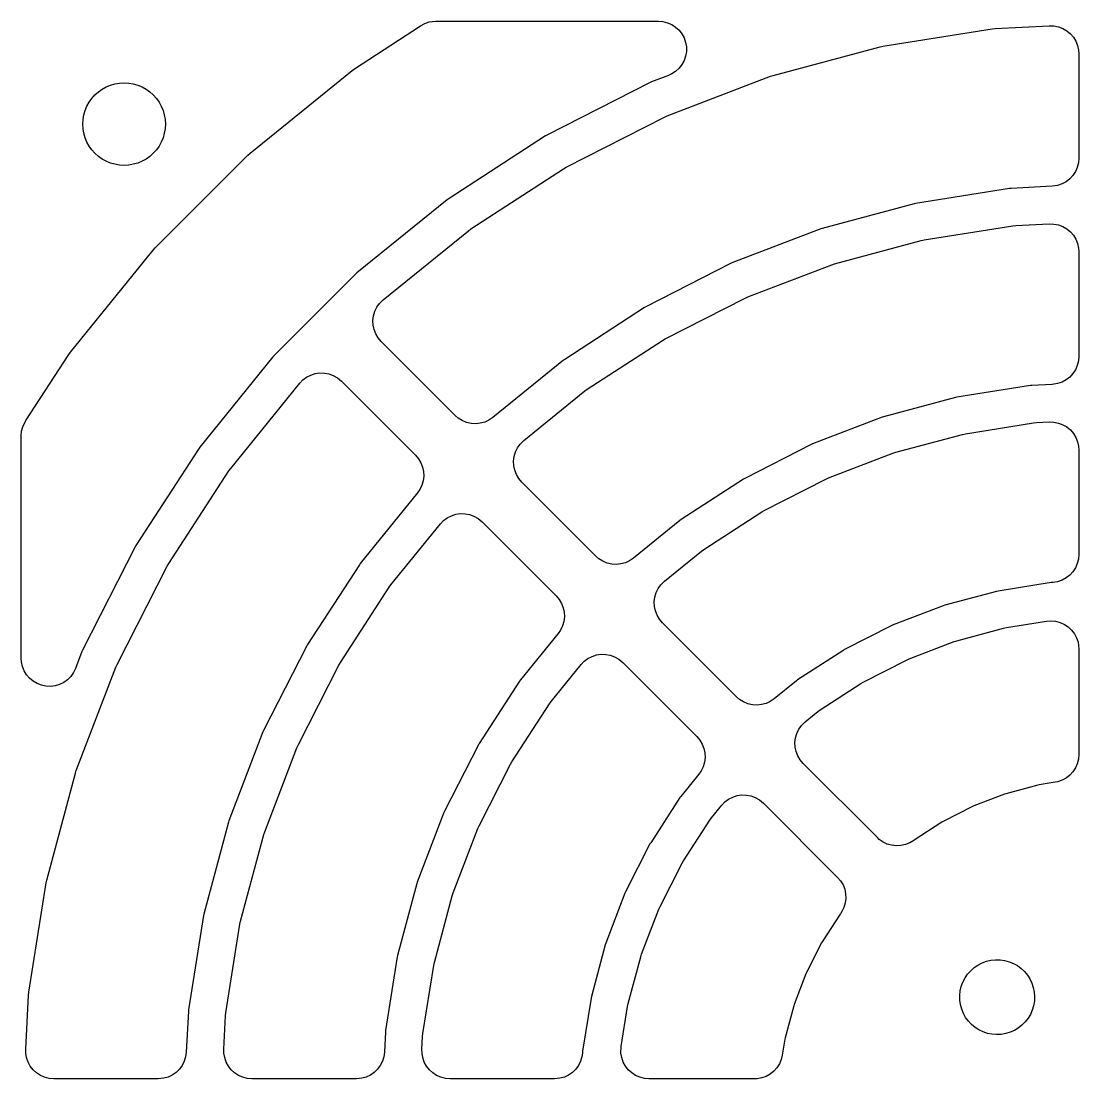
# Model space of a CAD drawing. Header units: metres. Extents: x -245 to 245, y -372 to 372.
# Drawn here: x -58 to -1.5, y -271 to -214.5 of the extents above; entities that cross this region are included whole.
import ezdxf

# ---------------------------------------------------------------- set-up
doc = ezdxf.new("R2010")
doc.units = ezdxf.units.M

msp = doc.modelspace()

# ---------------------------------------------------------------- linework, layer by layer
for p, q in [((-36.6595, -214.742), (-36.4413, -214.625)), ((-36.4413, -214.625), (-36.2067, -214.545)), ((-36.2067, -214.545), (-35.8425, -214.5)), ((-35.8425, -214.5), (-23.9621, -214.5)), ((-23.9621, -214.5), (-23.7152, -214.52)), ((-23.7152, -214.52), (-23.4751, -214.581)), ((-23.4751, -214.581), (-23.2482, -214.681)), ((-23.2482, -214.681), (-23.0408, -214.816)), ((-40.1973, -217.039), (-36.6595, -214.742)), ((-23.0408, -214.816), (-22.8585, -214.984)), ((-22.8585, -214.984), (-22.7064, -215.18)), ((-22.7064, -215.18), (-22.5885, -215.397)), ((-11.964, -215.837), (-6.1315, -214.913)), ((-6.1315, -214.913), (-5.97536, -214.896)), ((-5.97536, -214.896), (-3.07851, -214.745)), ((-3.07851, -214.745), (-2.83087, -214.752)), ((-2.83087, -214.752), (-2.58786, -214.8)), ((-2.58786, -214.8), (-2.35609, -214.888)), ((-2.35609, -214.888), (-2.14189, -215.012)), ((-2.14189, -215.012), (-1.9511, -215.17)), ((-1.9511, -215.17), (-1.78891, -215.358)), ((-22.5885, -215.397), (-22.508, -215.632)), ((-22.508, -215.632), (-22.4672, -215.876)), ((-1.78891, -215.358), (-1.65976, -215.569)), ((-1.65976, -215.569), (-1.56717, -215.799)), ((-1.56717, -215.799), (-1.51366, -216.041)), ((-22.508, -216.368), (-22.5885, -216.603)), ((-22.4672, -216.124), (-22.508, -216.368)), ((-22.4672, -215.876), (-22.4672, -216.124)), ((-17.8212, -217.398), (-12.1176, -215.869)), ((-12.1176, -215.869), (-11.964, -215.837)), ((-1.51366, -216.041), (-1.5, -216.243)), ((-1.5, -216.243), (-1.5, -221.822)), ((-22.7064, -216.82), (-22.8585, -217.016)), ((-22.5885, -216.603), (-22.7064, -216.82)), ((-45.7745, -221.545), (-40.3243, -217.132)), ((-40.3243, -217.132), (-40.1973, -217.039)), ((-23.4246, -217.4), (-24.3336, -217.749)), ((-23.4834, -219.562), (-17.9705, -217.446)), ((-23.2482, -217.319), (-23.4246, -217.4)), ((-23.0408, -217.184), (-23.2482, -217.319)), ((-22.8585, -217.016), (-23.0408, -217.184)), ((-17.9705, -217.446), (-17.8212, -217.398)), ((-53.6723, -218.134), (-53.456, -218.015)), ((-53.456, -218.015), (-53.2278, -217.92)), ((-53.2278, -217.92), (-52.9903, -217.852)), ((-52.9903, -217.852), (-52.7467, -217.81)), ((-52.7467, -217.81), (-52.5, -217.797)), ((-52.5, -217.797), (-52.2533, -217.81)), ((-52.2533, -217.81), (-52.0097, -217.852)), ((-52.0097, -217.852), (-51.7722, -217.92)), ((-51.7722, -217.92), (-51.5439, -218.015)), ((-51.5439, -218.015), (-51.3277, -218.134)), ((-24.4054, -217.781), (-29.9233, -220.593)), ((-24.3336, -217.749), (-24.4054, -217.781)), ((-54.3657, -218.828), (-54.2227, -218.626)), ((-54.2227, -218.626), (-54.0581, -218.442)), ((-54.0581, -218.442), (-53.8738, -218.277)), ((-53.8738, -218.277), (-53.6723, -218.134)), ((-51.3277, -218.134), (-51.1262, -218.277)), ((-51.1262, -218.277), (-50.9419, -218.442)), ((-50.9419, -218.442), (-50.7773, -218.626)), ((-50.7773, -218.626), (-50.6343, -218.828)), ((-54.5798, -219.272), (-54.4852, -219.044)), ((-54.4852, -219.044), (-54.3657, -218.828)), ((-50.6343, -218.828), (-50.5147, -219.044)), ((-50.5147, -219.044), (-50.4202, -219.272)), ((-54.7035, -220), (-54.6896, -219.753)), ((-54.6896, -219.753), (-54.6482, -219.51)), ((-54.6482, -219.51), (-54.5798, -219.272)), ((-50.4202, -219.272), (-50.3518, -219.51)), ((-50.3518, -219.51), (-50.3104, -219.753)), ((-50.3104, -219.753), (-50.2965, -220)), ((-28.8883, -222.307), (-23.6268, -219.626)), ((-23.6268, -219.626), (-23.4834, -219.562)), ((-54.6896, -220.247), (-54.7035, -220)), ((-54.6482, -220.49), (-54.6896, -220.247)), ((-50.3104, -220.247), (-50.3518, -220.49)), ((-50.2965, -220), (-50.3104, -220.247)), ((-54.5798, -220.728), (-54.6482, -220.49)), ((-54.4852, -220.956), (-54.5798, -220.728)), ((-50.4202, -220.728), (-50.5147, -220.956)), ((-50.3518, -220.49), (-50.4202, -220.728)), ((-29.9912, -220.632), (-35.1852, -224.005)), ((-29.9233, -220.593), (-29.9912, -220.632)), ((-54.3657, -221.172), (-54.4852, -220.956)), ((-54.2227, -221.374), (-54.3657, -221.172)), ((-54.0581, -221.558), (-54.2227, -221.374)), ((-50.7773, -221.374), (-50.9419, -221.558)), ((-50.6343, -221.172), (-50.7773, -221.374)), ((-50.5147, -220.956), (-50.6343, -221.172)), ((-53.8738, -221.723), (-54.0581, -221.558)), ((-53.6723, -221.866), (-53.8738, -221.723)), ((-53.456, -221.985), (-53.6723, -221.866)), ((-53.2278, -222.08), (-53.456, -221.985)), ((-51.5439, -221.985), (-51.7722, -222.08)), ((-51.3277, -221.866), (-51.5439, -221.985)), ((-51.1262, -221.723), (-51.3277, -221.866)), ((-50.9419, -221.558), (-51.1262, -221.723)), ((-50.8497, -226.609), (-45.8911, -221.65)), ((-45.8911, -221.65), (-45.7745, -221.545)), ((-1.5, -221.822), (-1.52046, -222.069)), ((-52.9903, -222.148), (-53.2278, -222.08)), ((-52.7467, -222.19), (-52.9903, -222.148)), ((-52.5, -222.203), (-52.7467, -222.19)), ((-52.2533, -222.19), (-52.5, -222.203)), ((-52.0097, -222.148), (-52.2533, -222.19)), ((-51.7722, -222.08), (-52.0097, -222.148)), ((-33.9766, -225.602), (-29.0243, -222.386)), ((-29.0243, -222.386), (-28.8883, -222.307)), ((-1.68079, -222.536), (-1.81628, -222.743)), ((-1.58127, -222.309), (-1.68079, -222.536)), ((-1.52046, -222.069), (-1.58127, -222.309)), ((-2.17958, -223.078), (-2.39746, -223.195)), ((-1.98409, -222.925), (-2.17958, -223.078)), ((-1.81628, -222.743), (-1.98409, -222.925)), ((-5.1955, -223.443), (-10.2181, -224.239)), ((-5.11745, -223.435), (-5.1955, -223.443)), ((-2.92149, -223.32), (-5.11745, -223.435)), ((-2.63177, -223.276), (-2.92149, -223.32)), ((-2.39746, -223.195), (-2.63177, -223.276)), ((-35.2486, -224.051), (-40.0616, -227.949)), ((-35.1852, -224.005), (-35.2486, -224.051)), ((-10.2951, -224.255), (-15.2067, -225.571)), ((-10.2181, -224.239), (-10.2951, -224.255)), ((-5.02524, -225.438), (-4.86909, -225.422)), ((-4.86909, -225.422), (-3.07851, -225.328)), ((-3.07851, -225.328), (-2.83089, -225.336)), ((-2.83089, -225.336), (-2.58788, -225.384)), ((-2.58788, -225.384), (-2.35609, -225.471)), ((-38.6556, -229.38), (-34.1036, -225.694)), ((-34.1036, -225.694), (-33.9766, -225.602)), ((-15.2816, -225.595), (-20.029, -227.418)), ((-15.2067, -225.571), (-15.2816, -225.595)), ((-9.76358, -226.189), (-5.02524, -225.438)), ((-2.35609, -225.471), (-2.14189, -225.596)), ((-2.14189, -225.596), (-1.9511, -225.754)), ((-1.9511, -225.754), (-1.78891, -225.941)), ((-1.78891, -225.941), (-1.65976, -226.152)), ((-14.5508, -227.463), (-9.91716, -226.221)), ((-9.91716, -226.221), (-9.76358, -226.189)), ((-1.65976, -226.152), (-1.56717, -226.382)), ((-1.56717, -226.382), (-1.51366, -226.624)), ((-55.3682, -232.176), (-50.9548, -226.726)), ((-50.9548, -226.726), (-50.8497, -226.609)), ((-1.51366, -226.624), (-1.5, -226.826)), ((-1.5, -226.826), (-1.5, -232.405)), ((-20.1008, -227.45), (-24.6316, -229.758)), ((-20.029, -227.418), (-20.1008, -227.45)), ((-19.1789, -229.231), (-14.7001, -227.511)), ((-14.7001, -227.511), (-14.5508, -227.463)), ((-40.1199, -228.001), (-44.4989, -232.38)), ((-40.0616, -227.949), (-40.1199, -228.001)), ((-38.8562, -229.576), (-38.6556, -229.38)), ((-23.5965, -231.472), (-19.3223, -229.295)), ((-19.3223, -229.295), (-19.1789, -229.231)), ((-39.109, -230), (-39.0002, -229.778)), ((-39.0002, -229.778), (-38.8562, -229.576)), ((-24.6995, -229.797), (-28.9644, -232.567)), ((-24.6316, -229.758), (-24.6995, -229.797)), ((-39.2103, -230.484), (-39.1797, -230.238)), ((-39.2001, -230.731), (-39.2103, -230.484)), ((-39.1797, -230.238), (-39.109, -230)), ((-39.1493, -230.974), (-39.2001, -230.731)), ((-39.0592, -231.205), (-39.1493, -230.974)), ((-38.9324, -231.417), (-39.0592, -231.205)), ((-38.7723, -231.606), (-38.9324, -231.417)), ((-34.8109, -235.568), (-38.7723, -231.606)), ((-27.7558, -234.164), (-23.7325, -231.551)), ((-23.7325, -231.551), (-23.5965, -231.472)), ((-55.4605, -232.303), (-55.3682, -232.176)), ((-57.758, -235.841), (-55.4605, -232.303)), ((-44.5514, -232.438), (-48.4489, -237.251)), ((-44.4989, -232.38), (-44.5514, -232.438)), ((-29.0279, -232.613), (-32.8063, -235.673)), ((-28.9644, -232.567), (-29.0279, -232.613)), ((-1.52046, -232.652), (-1.58127, -232.892)), ((-1.5, -232.405), (-1.52046, -232.652)), ((-42.5302, -233.403), (-42.2944, -233.327)), ((-42.2944, -233.327), (-42.0493, -233.291)), ((-42.0493, -233.291), (-41.8016, -233.296)), ((-41.8016, -233.296), (-41.558, -233.342)), ((-41.558, -233.342), (-41.3253, -233.427)), ((-1.81628, -233.326), (-1.98409, -233.509)), ((-1.68079, -233.119), (-1.81628, -233.326)), ((-1.58127, -232.892), (-1.68079, -233.119)), ((-46.8061, -238.396), (-43.12, -233.844)), ((-43.12, -233.844), (-42.9487, -233.665)), ((-42.9487, -233.665), (-42.7503, -233.517)), ((-42.7503, -233.517), (-42.5302, -233.403)), ((-41.3253, -233.427), (-41.1098, -233.549)), ((-41.1098, -233.549), (-40.8936, -233.728)), ((-40.8936, -233.728), (-36.9322, -237.689)), ((-2.92149, -233.903), (-4.0112, -233.96)), ((-2.63177, -233.859), (-2.92149, -233.903)), ((-2.39746, -233.779), (-2.63177, -233.859)), ((-2.17958, -233.661), (-2.39746, -233.779)), ((-1.98409, -233.509), (-2.17958, -233.661)), ((-31.1411, -236.894), (-27.8829, -234.256)), ((-27.8829, -234.256), (-27.7558, -234.164)), ((-4.08925, -233.968), (-8.0177, -234.591)), ((-4.0112, -233.96), (-4.08925, -233.968)), ((-8.09465, -234.607), (-11.9363, -235.636)), ((-8.0177, -234.591), (-8.09465, -234.607)), ((-34.6486, -235.708), (-34.8109, -235.568)), ((-57.9795, -236.411), (-57.9187, -236.17)), ((-57.9187, -236.17), (-57.758, -235.841)), ((-34.4386, -235.84), (-34.6486, -235.708)), ((-34.2098, -235.935), (-34.4386, -235.84)), ((-33.9686, -235.991), (-34.2098, -235.935)), ((-33.7213, -236.007), (-33.9686, -235.991)), ((-33.4749, -235.982), (-33.7213, -236.007)), ((-33.2359, -235.916), (-33.4749, -235.982)), ((-33.011, -235.812), (-33.2359, -235.916)), ((-32.8063, -235.673), (-33.011, -235.812)), ((-12.0112, -235.661), (-15.7243, -237.086)), ((-11.9363, -235.636), (-12.0112, -235.661)), ((-7.56319, -236.541), (-3.91898, -235.964)), ((-3.91898, -235.964), (-3.76282, -235.947)), ((-3.76282, -235.947), (-3.07849, -235.911)), ((-3.07849, -235.911), (-2.83087, -235.919)), ((-2.83087, -235.919), (-2.58786, -235.967)), ((-2.58786, -235.967), (-2.35609, -236.055)), ((-2.35609, -236.055), (-2.14188, -236.179)), ((-58, -236.657), (-57.9795, -236.411)), ((-58, -248.538), (-58, -236.657)), ((-11.2803, -237.528), (-7.71677, -236.573)), ((-7.71677, -236.573), (-7.56319, -236.541)), ((-2.14188, -236.179), (-1.95108, -236.337)), ((-1.95108, -236.337), (-1.78889, -236.524)), ((-1.78889, -236.524), (-1.65974, -236.736)), ((-48.4489, -237.251), (-48.495, -237.315)), ((-31.5946, -237.515), (-31.4857, -237.292)), ((-31.4857, -237.292), (-31.3418, -237.091)), ((-31.3418, -237.091), (-31.1411, -236.894)), ((-15.796, -237.118), (-19.34, -238.924)), ((-15.7243, -237.086), (-15.796, -237.118)), ((-1.65974, -236.736), (-1.56715, -236.965)), ((-1.56715, -236.965), (-1.51366, -237.207)), ((-1.51366, -237.207), (-1.5, -237.409)), ((-48.495, -237.315), (-51.868, -242.509)), ((-36.9322, -237.689), (-36.7721, -237.878)), ((-31.6959, -237.998), (-31.6653, -237.752)), ((-31.6653, -237.752), (-31.5946, -237.515)), ((-14.8742, -238.899), (-11.4297, -237.577)), ((-11.4297, -237.577), (-11.2803, -237.528)), ((-1.5, -237.409), (-1.5, -242.989)), ((-46.8984, -238.523), (-46.8061, -238.396)), ((-36.7721, -237.878), (-36.6453, -238.091)), ((-36.6453, -238.091), (-36.5552, -238.322)), ((-36.5552, -238.322), (-36.5044, -238.564)), ((-31.6857, -238.246), (-31.6959, -237.998)), ((-31.6348, -238.488), (-31.6857, -238.246)), ((-50.1145, -243.476), (-46.8984, -238.523)), ((-36.4942, -238.812), (-36.5248, -239.058)), ((-36.5044, -238.564), (-36.4942, -238.812)), ((-31.5448, -238.719), (-31.6348, -238.488)), ((-31.418, -238.932), (-31.5448, -238.719)), ((-31.2578, -239.121), (-31.418, -238.932)), ((-19.408, -238.963), (-22.7437, -241.129)), ((-19.34, -238.924), (-19.408, -238.963)), ((-18.305, -240.638), (-15.0176, -238.963)), ((-15.0176, -238.963), (-14.8742, -238.899)), ((-36.7043, -239.518), (-36.8271, -239.694)), ((-36.5955, -239.295), (-36.7043, -239.518)), ((-36.5248, -239.058), (-36.5955, -239.295)), ((-27.2964, -243.082), (-31.2578, -239.121)), ((-36.8271, -239.694), (-39.8868, -243.472)), ((-18.4409, -240.716), (-18.305, -240.638)), ((-35.6055, -241.359), (-35.4342, -241.18)), ((-35.4342, -241.18), (-35.2359, -241.031)), ((-35.2359, -241.031), (-35.0157, -240.918)), ((-35.0157, -240.918), (-34.7799, -240.842)), ((-34.7799, -240.842), (-34.5348, -240.806)), ((-34.5348, -240.806), (-34.2871, -240.811)), ((-34.2871, -240.811), (-34.0436, -240.856)), ((-34.0436, -240.856), (-33.8109, -240.941)), ((-33.8109, -240.941), (-33.5953, -241.063)), ((-33.5953, -241.063), (-33.3792, -241.242)), ((-33.3792, -241.242), (-29.4178, -245.204)), ((-22.8073, -241.175), (-25.2918, -243.187)), ((-22.7437, -241.129), (-22.8073, -241.175)), ((-21.5352, -242.726), (-18.4409, -240.716)), ((-38.244, -244.617), (-35.6055, -241.359)), ((-51.9072, -242.577), (-54.7187, -248.095)), ((-51.868, -242.509), (-51.9072, -242.577)), ((-23.6267, -244.409), (-21.6622, -242.818)), ((-21.6622, -242.818), (-21.5352, -242.726)), ((-50.193, -243.612), (-50.1145, -243.476)), ((-39.8868, -243.472), (-39.9329, -243.536)), ((-27.1341, -243.223), (-27.2964, -243.082)), ((-26.9241, -243.354), (-27.1341, -243.223)), ((-26.6954, -243.449), (-26.9241, -243.354)), ((-26.4541, -243.506), (-26.6954, -243.449)), ((-26.2069, -243.521), (-26.4541, -243.506)), ((-25.9604, -243.496), (-26.2069, -243.521)), ((-25.7215, -243.431), (-25.9604, -243.496)), ((-25.4966, -243.327), (-25.7215, -243.431)), ((-25.2918, -243.187), (-25.4966, -243.327)), ((-1.58127, -243.476), (-1.68079, -243.702)), ((-1.52046, -243.235), (-1.58127, -243.476)), ((-1.5, -242.989), (-1.52046, -243.235)), ((-52.8738, -248.873), (-50.193, -243.612)), ((-39.9329, -243.536), (-42.7025, -247.8)), ((-1.81628, -243.91), (-1.98409, -244.092)), ((-1.68079, -243.702), (-1.81628, -243.91)), ((-38.3363, -244.744), (-38.244, -244.617)), ((-23.9713, -244.807), (-23.8273, -244.605)), ((-23.8273, -244.605), (-23.6267, -244.409)), ((-2.98299, -244.494), (-5.81731, -244.943)), ((-2.866, -244.481), (-2.98299, -244.494)), ((-2.63177, -244.443), (-2.86635, -244.478)), ((-2.86635, -244.478), (-2.866, -244.481)), ((-2.39746, -244.362), (-2.63177, -244.443)), ((-2.17958, -244.244), (-2.39746, -244.362)), ((-1.98409, -244.092), (-2.17958, -244.244)), ((-40.9491, -248.768), (-38.3363, -244.744)), ((-29.4178, -245.204), (-29.2576, -245.393)), ((-24.1508, -245.267), (-24.0801, -245.029)), ((-24.0801, -245.029), (-23.9713, -244.807)), ((-5.89426, -244.959), (-8.66583, -245.702)), ((-5.81731, -244.943), (-5.89426, -244.959)), ((-29.2576, -245.393), (-29.1308, -245.605)), ((-29.1308, -245.605), (-29.0408, -245.836)), ((-24.1814, -245.513), (-24.1508, -245.267)), ((-24.1712, -245.76), (-24.1814, -245.513)), ((-24.1204, -246.003), (-24.1712, -245.76)), ((-8.74074, -245.726), (-11.4198, -246.754)), ((-8.66583, -245.702), (-8.74074, -245.726)), ((-29.0408, -245.836), (-28.9899, -246.079)), ((-28.9797, -246.326), (-29.0103, -246.572)), ((-28.9899, -246.079), (-28.9797, -246.326)), ((-24.0303, -246.233), (-24.1204, -246.003)), ((-23.9035, -246.446), (-24.0303, -246.233)), ((-29.081, -246.809), (-29.1898, -247.032)), ((-29.0103, -246.572), (-29.081, -246.809)), ((-23.7434, -246.635), (-23.9035, -246.446)), ((-19.782, -250.597), (-23.7434, -246.635)), ((-11.4915, -246.786), (-14.0483, -248.089)), ((-11.4198, -246.754), (-11.4915, -246.786)), ((-5.51637, -246.926), (-5.36279, -246.893)), ((-5.36279, -246.893), (-3.23465, -246.556)), ((-3.23465, -246.556), (-2.98759, -246.537)), ((-2.98759, -246.537), (-2.74089, -246.56)), ((-2.74089, -246.56), (-2.50124, -246.623)), ((-2.50124, -246.623), (-2.27519, -246.724)), ((-2.27519, -246.724), (-2.06892, -246.861)), ((-2.06892, -246.861), (-1.88805, -247.031)), ((-29.3127, -247.208), (-31.3246, -249.693)), ((-29.1898, -247.032), (-29.3127, -247.208)), ((-8.00992, -247.594), (-5.51637, -246.926)), ((-1.88805, -247.031), (-1.73752, -247.227)), ((-1.73752, -247.227), (-1.6214, -247.446)), ((-1.6214, -247.446), (-1.54291, -247.681)), ((-42.7418, -247.868), (-45.0504, -252.399)), ((-42.7025, -247.8), (-42.7418, -247.868)), ((-10.5695, -248.567), (-8.15924, -247.642)), ((-8.15924, -247.642), (-8.00992, -247.594)), ((-1.54291, -247.681), (-1.5, -248.037)), ((-57.9874, -248.732), (-58, -248.538)), ((-54.7507, -248.166), (-55.0996, -249.075)), ((-54.7187, -248.095), (-54.7507, -248.166)), ((-27.9198, -248.694), (-27.7214, -248.546)), ((-27.7214, -248.546), (-27.5013, -248.432)), ((-27.5013, -248.432), (-27.2655, -248.356)), ((-27.2655, -248.356), (-27.0204, -248.32)), ((-27.0204, -248.32), (-26.7727, -248.325)), ((-26.7727, -248.325), (-26.5291, -248.371)), ((-26.5291, -248.371), (-26.2964, -248.455)), ((-26.2964, -248.455), (-26.0809, -248.578)), ((-26.0809, -248.578), (-25.8647, -248.757)), ((-14.1162, -248.128), (-16.523, -249.691)), ((-14.0483, -248.089), (-14.1162, -248.128)), ((-10.713, -248.631), (-10.5695, -248.567)), ((-1.5, -248.037), (-1.5, -253.678)), ((-57.9353, -248.974), (-57.9874, -248.732)), ((-57.8439, -249.204), (-57.9353, -248.974)), ((-55.0996, -249.075), (-55.2072, -249.299)), ((-55.0539, -254.529), (-52.9377, -249.017)), ((-52.9377, -249.017), (-52.8738, -248.873)), ((-43.2054, -253.178), (-41.0276, -248.903)), ((-41.0276, -248.903), (-40.9491, -248.768)), ((-29.6819, -250.838), (-28.0911, -248.873)), ((-28.0911, -248.873), (-27.9198, -248.694)), ((-25.8647, -248.757), (-21.9033, -252.718)), ((-13.0134, -249.803), (-10.713, -248.631)), ((-57.716, -249.416), (-57.8439, -249.204)), ((-57.5548, -249.604), (-57.716, -249.416)), ((-57.3649, -249.763), (-57.5548, -249.604)), ((-55.5243, -249.677), (-55.7251, -249.822)), ((-55.3501, -249.501), (-55.5243, -249.677)), ((-55.2072, -249.299), (-55.3501, -249.501)), ((-31.3246, -249.693), (-31.3708, -249.756)), ((-16.523, -249.691), (-16.5865, -249.737)), ((-57.1514, -249.889), (-57.3649, -249.763)), ((-56.9201, -249.978), (-57.1514, -249.889)), ((-56.6773, -250.027), (-56.9201, -249.978)), ((-56.4297, -250.036), (-56.6773, -250.027)), ((-56.1841, -250.004), (-56.4297, -250.036)), ((-55.9471, -249.932), (-56.1841, -250.004)), ((-55.7251, -249.822), (-55.9471, -249.932)), ((-31.3708, -249.756), (-33.5371, -253.092)), ((-16.5865, -249.737), (-17.7773, -250.702)), ((-15.3145, -251.288), (-13.1493, -249.882)), ((-13.1493, -249.882), (-13.0134, -249.803)), ((-29.7742, -250.965), (-29.6819, -250.838)), ((-19.6196, -250.737), (-19.782, -250.597)), ((-19.4097, -250.869), (-19.6196, -250.737)), ((-17.9821, -250.841), (-18.207, -250.945)), ((-17.7773, -250.702), (-17.9821, -250.841)), ((-31.7836, -254.059), (-29.7742, -250.965)), ((-19.1809, -250.964), (-19.4097, -250.869)), ((-18.9396, -251.02), (-19.1809, -250.964)), ((-18.6924, -251.036), (-18.9396, -251.02)), ((-18.4459, -251.011), (-18.6924, -251.036)), ((-18.207, -250.945), (-18.4459, -251.011)), ((-16.1122, -251.923), (-15.4415, -251.38)), ((-15.4415, -251.38), (-15.3145, -251.288)), ((-16.3129, -252.12), (-16.1122, -251.923)), ((-45.0823, -252.471), (-46.9047, -257.218)), ((-45.0504, -252.399), (-45.0823, -252.471)), ((-16.6363, -252.781), (-16.5656, -252.544)), ((-16.5656, -252.544), (-16.4568, -252.321)), ((-16.4568, -252.321), (-16.3129, -252.12)), ((-33.5371, -253.092), (-33.5763, -253.16)), ((-21.9033, -252.718), (-21.7432, -252.907)), ((-21.7432, -252.907), (-21.6164, -253.12)), ((-16.667, -253.027), (-16.6363, -252.781)), ((-16.6567, -253.275), (-16.667, -253.027)), ((-44.9885, -257.8), (-43.2693, -253.321)), ((-43.2693, -253.321), (-43.2054, -253.178)), ((-33.5763, -253.16), (-35.382, -256.704)), ((-21.6164, -253.12), (-21.5263, -253.351)), ((-21.5263, -253.351), (-21.4755, -253.593)), ((-21.4755, -253.593), (-21.4652, -253.841)), ((-16.6059, -253.517), (-16.6567, -253.275)), ((-16.5158, -253.748), (-16.6059, -253.517)), ((-1.5, -253.678), (-1.52046, -253.925)), ((-33.5371, -257.482), (-31.8621, -254.195)), ((-31.8621, -254.195), (-31.7836, -254.059)), ((-21.4959, -254.087), (-21.5666, -254.324)), ((-21.4652, -253.841), (-21.4959, -254.087)), ((-16.389, -253.961), (-16.5158, -253.748)), ((-16.2289, -254.15), (-16.389, -253.961)), ((-12.264, -258.115), (-16.2289, -254.15)), ((-1.58127, -254.165), (-1.68079, -254.392)), ((-1.52046, -253.925), (-1.58127, -254.165)), ((-56.6307, -260.382), (-55.1024, -254.679)), ((-55.1024, -254.679), (-55.0539, -254.529)), ((-21.7982, -254.723), (-22.7626, -255.914)), ((-21.6754, -254.547), (-21.7982, -254.723)), ((-21.5666, -254.324), (-21.6754, -254.547)), ((-1.98409, -254.782), (-2.17958, -254.934)), ((-1.81628, -254.6), (-1.98409, -254.782)), ((-1.68079, -254.392), (-1.81628, -254.6)), ((-3.69386, -255.311), (-5.39542, -255.767)), ((-3.61696, -255.295), (-3.69386, -255.311)), ((-2.76534, -255.16), (-3.61696, -255.295)), ((-2.63177, -255.132), (-2.76534, -255.16)), ((-2.39746, -255.052), (-2.63177, -255.132)), ((-2.17958, -254.934), (-2.39746, -255.052)), ((-22.7626, -255.914), (-22.8087, -255.977)), ((-19.9868, -255.947), (-19.751, -255.871)), ((-19.751, -255.871), (-19.5059, -255.835)), ((-19.5059, -255.835), (-19.2582, -255.84)), ((-19.2582, -255.84), (-19.0147, -255.885)), ((-19.0147, -255.885), (-18.782, -255.97)), ((-5.47032, -255.791), (-7.1151, -256.423)), ((-5.39542, -255.767), (-5.47032, -255.791)), ((-22.8087, -255.977), (-24.3717, -258.384)), ((-21.1198, -257.059), (-20.5766, -256.388)), ((-20.5766, -256.388), (-20.4053, -256.209)), ((-20.4053, -256.209), (-20.2069, -256.06)), ((-20.2069, -256.06), (-19.9868, -255.947)), ((-18.782, -255.97), (-18.5664, -256.092)), ((-18.5664, -256.092), (-18.3502, -256.271)), ((-18.3502, -256.271), (-14.3854, -260.236)), ((-7.18683, -256.455), (-8.75652, -257.255)), ((-7.1151, -256.423), (-7.18683, -256.455)), ((-35.414, -256.776), (-36.8393, -260.489)), ((-35.382, -256.704), (-35.414, -256.776)), ((-21.2121, -257.186), (-21.1198, -257.059)), ((-46.929, -257.293), (-48.2451, -262.205)), ((-46.9047, -257.218), (-46.929, -257.293)), ((-34.9232, -261.07), (-33.601, -257.626)), ((-33.601, -257.626), (-33.5371, -257.482)), ((-22.6181, -259.351), (-21.2121, -257.186)), ((-8.82471, -257.294), (-10.3024, -258.253)), ((-8.75652, -257.255), (-8.82471, -257.294)), ((-46.2786, -262.583), (-45.037, -257.949)), ((-45.037, -257.949), (-44.9885, -257.8)), ((-12.1634, -258.207), (-12.264, -258.115)), ((-24.4109, -258.452), (-25.7137, -261.009)), ((-24.3717, -258.384), (-24.4109, -258.452)), ((-11.9606, -258.349), (-12.1634, -258.207)), ((-11.7372, -258.456), (-11.9606, -258.349)), ((-11.4991, -258.525), (-11.7372, -258.456)), ((-11.2531, -258.553), (-11.4991, -258.525)), ((-11.0056, -258.541), (-11.2531, -258.553)), ((-10.7636, -258.488), (-11.0056, -258.541)), ((-10.5335, -258.396), (-10.7636, -258.488)), ((-10.3218, -258.268), (-10.5335, -258.396)), ((-10.3024, -258.253), (-10.3218, -258.268)), ((-23.8688, -261.787), (-22.6967, -259.487)), ((-22.6967, -259.487), (-22.6181, -259.351)), ((-56.6633, -260.536), (-56.6307, -260.382)), ((-14.3854, -260.236), (-14.2252, -260.425)), ((-14.2252, -260.425), (-14.0984, -260.638)), ((-57.5871, -266.368), (-56.6633, -260.536)), ((-36.8637, -260.564), (-37.893, -264.405)), ((-36.8393, -260.489), (-36.8637, -260.564)), ((-25.7137, -261.009), (-25.7456, -261.08)), ((-14.0984, -260.638), (-14.0084, -260.869)), ((-14.0084, -260.869), (-13.9575, -261.111)), ((-35.9265, -264.783), (-34.9717, -261.22)), ((-34.9717, -261.22), (-34.9232, -261.07)), ((-25.7456, -261.08), (-26.774, -263.759)), ((-13.9473, -261.359), (-13.9779, -261.604)), ((-13.9575, -261.111), (-13.9473, -261.359)), ((-24.8578, -264.341), (-23.9326, -261.93)), ((-23.9326, -261.93), (-23.8688, -261.787)), ((-14.1574, -262.064), (-14.2324, -262.178)), ((-14.0486, -261.842), (-14.1574, -262.064)), ((-13.9779, -261.604), (-14.0486, -261.842)), ((-48.2614, -262.282), (-49.0569, -267.305)), ((-48.2451, -262.205), (-48.2614, -262.282)), ((-46.3113, -262.736), (-46.2786, -262.583)), ((-14.2466, -262.198), (-15.2061, -263.675)), ((-14.2324, -262.178), (-14.2466, -262.198)), ((-47.0618, -267.475), (-46.3113, -262.736)), ((-26.7983, -263.834), (-27.5409, -266.606)), ((-26.774, -263.759), (-26.7983, -263.834)), ((-15.2455, -263.743), (-16.0453, -265.313)), ((-15.2061, -263.675), (-15.2455, -263.743)), ((-37.893, -264.405), (-37.9094, -264.482)), ((-24.9063, -264.49), (-24.8578, -264.341)), ((-37.9094, -264.482), (-38.5316, -268.411)), ((-36.5364, -268.581), (-35.9592, -264.937)), ((-35.9592, -264.937), (-35.9265, -264.783)), ((-25.5745, -266.984), (-24.9063, -264.49)), ((-7.09279, -265.06), (-6.88963, -264.92)), ((-6.88963, -264.92), (-6.67093, -264.807)), ((-6.67093, -264.807), (-6.43997, -264.722)), ((-6.43997, -264.722), (-6.20027, -264.666)), ((-6.20027, -264.666), (-5.95546, -264.639)), ((-5.95546, -264.639), (-5.70924, -264.643)), ((-5.70924, -264.643), (-5.46536, -264.677)), ((-5.46536, -264.677), (-5.22751, -264.741)), ((-5.22751, -264.741), (-4.99928, -264.833)), ((-4.99928, -264.833), (-4.78416, -264.953)), ((-4.78416, -264.953), (-4.58539, -265.098)), ((-16.0773, -265.385), (-16.7086, -267.03)), ((-16.0453, -265.313), (-16.0773, -265.385)), ((-7.57953, -265.61), (-7.44037, -265.407)), ((-7.44037, -265.407), (-7.2773, -265.223)), ((-7.2773, -265.223), (-7.09279, -265.06)), ((-4.58539, -265.098), (-4.40599, -265.267)), ((-4.40599, -265.267), (-4.24869, -265.456)), ((-4.24869, -265.456), (-4.11584, -265.664)), ((-7.83446, -266.3), (-7.77808, -266.06)), ((-7.77808, -266.06), (-7.69267, -265.829)), ((-7.69267, -265.829), (-7.57953, -265.61)), ((-4.11584, -265.664), (-4.00949, -265.886)), ((-4.00949, -265.886), (-3.93123, -266.119)), ((-57.7553, -269.422), (-57.6035, -266.525)), ((-57.6035, -266.525), (-57.5871, -266.368)), ((-27.5409, -266.606), (-27.5573, -266.683)), ((-7.86095, -266.545), (-7.83446, -266.3)), ((-7.85716, -266.791), (-7.86095, -266.545)), ((-3.93123, -266.119), (-3.88226, -266.361)), ((-3.88226, -266.361), (-3.86333, -266.606)), ((-3.86333, -266.606), (-3.87469, -266.852)), ((-27.5573, -266.683), (-28.0062, -269.517)), ((-25.9442, -269.265), (-25.6071, -267.137)), ((-25.6071, -267.137), (-25.5745, -266.984)), ((-16.733, -267.105), (-17.1889, -268.806)), ((-16.7086, -267.03), (-16.733, -267.105)), ((-7.82314, -267.035), (-7.85716, -266.791)), ((-7.75941, -267.272), (-7.82314, -267.035)), ((-3.91621, -267.095), (-3.98724, -267.331)), ((-3.87469, -266.852), (-3.91621, -267.095)), ((-49.0651, -267.383), (-49.1802, -269.578)), ((-49.0569, -267.305), (-49.0651, -267.383)), ((-47.172, -269.422), (-47.0782, -267.631)), ((-47.0782, -267.631), (-47.0618, -267.475)), ((-7.66693, -267.501), (-7.75941, -267.272)), ((-7.5471, -267.716), (-7.66693, -267.501)), ((-7.40175, -267.915), (-7.5471, -267.716)), ((-4.21309, -267.767), (-4.3645, -267.961)), ((-4.0867, -267.556), (-4.21309, -267.767)), ((-3.98724, -267.331), (-4.0867, -267.556)), ((-7.23308, -268.094), (-7.40175, -267.915)), ((-7.04364, -268.251), (-7.23308, -268.094)), ((-6.83629, -268.384), (-7.04364, -268.251)), ((-4.73282, -268.287), (-4.94415, -268.413)), ((-4.53862, -268.135), (-4.73282, -268.287)), ((-4.3645, -267.961), (-4.53862, -268.135)), ((-38.5398, -268.489), (-38.5969, -269.578)), ((-38.5316, -268.411), (-38.5398, -268.489)), ((-36.5887, -269.422), (-36.5528, -268.737)), ((-36.5528, -268.737), (-36.5364, -268.581)), ((-17.2052, -268.883), (-17.3401, -269.735)), ((-17.1889, -268.806), (-17.2052, -268.883)), ((-6.6142, -268.491), (-6.83629, -268.384)), ((-6.38072, -268.569), (-6.6142, -268.491)), ((-6.1394, -268.618), (-6.38072, -268.569)), ((-5.89389, -268.637), (-6.1394, -268.618)), ((-5.6479, -268.625), (-5.89389, -268.637)), ((-5.40518, -268.584), (-5.6479, -268.625)), ((-5.1694, -268.513), (-5.40518, -268.584)), ((-4.94415, -268.413), (-5.1694, -268.513)), ((-57.7522, -269.624), (-57.7553, -269.422)), ((-47.1689, -269.624), (-47.172, -269.422)), ((-36.5856, -269.624), (-36.5887, -269.422)), ((-25.9575, -269.624), (-25.9442, -269.265)), ((-57.7115, -269.868), (-57.7522, -269.624)), ((-57.631, -270.103), (-57.7115, -269.868)), ((-49.2869, -270.061), (-49.3981, -270.282)), ((-49.2136, -269.824), (-49.2869, -270.061)), ((-49.1802, -269.578), (-49.2136, -269.824)), ((-47.1282, -269.868), (-47.1689, -269.624)), ((-47.0477, -270.103), (-47.1282, -269.868)), ((-38.7036, -270.061), (-38.8148, -270.282)), ((-38.6302, -269.824), (-38.7036, -270.061)), ((-38.5969, -269.578), (-38.6302, -269.824)), ((-36.5448, -269.868), (-36.5856, -269.624)), ((-36.4644, -270.103), (-36.5448, -269.868)), ((-28.1202, -270.061), (-28.2314, -270.282)), ((-28.0469, -269.824), (-28.1202, -270.061)), ((-28.0211, -269.634), (-28.0469, -269.824)), ((-28.0185, -269.634), (-28.0211, -269.634)), ((-28.0062, -269.517), (-28.0185, -269.634)), ((-25.9168, -269.868), (-25.9575, -269.624)), ((-25.8363, -270.103), (-25.9168, -269.868)), ((-17.399, -269.975), (-17.4966, -270.203)), ((-17.3401, -269.735), (-17.399, -269.975)), ((-57.5131, -270.32), (-57.631, -270.103)), ((-57.361, -270.516), (-57.5131, -270.32)), ((-57.1787, -270.684), (-57.361, -270.516)), ((-49.5443, -270.482), (-49.7214, -270.655)), ((-49.3981, -270.282), (-49.5443, -270.482)), ((-46.9298, -270.32), (-47.0477, -270.103)), ((-46.7776, -270.516), (-46.9298, -270.32)), ((-46.5954, -270.684), (-46.7776, -270.516)), ((-38.961, -270.482), (-39.1381, -270.655)), ((-38.8148, -270.282), (-38.961, -270.482)), ((-36.3465, -270.32), (-36.4644, -270.103)), ((-36.1943, -270.516), (-36.3465, -270.32)), ((-36.012, -270.684), (-36.1943, -270.516)), ((-28.3776, -270.482), (-28.5547, -270.655)), ((-28.2314, -270.282), (-28.3776, -270.482)), ((-25.7184, -270.32), (-25.8363, -270.103)), ((-25.5663, -270.516), (-25.7184, -270.32)), ((-25.384, -270.684), (-25.5663, -270.516)), ((-17.7966, -270.595), (-17.9909, -270.749)), ((-17.6304, -270.411), (-17.7966, -270.595)), ((-17.4966, -270.203), (-17.6304, -270.411)), ((-56.9713, -270.819), (-57.1787, -270.684)), ((-56.7444, -270.919), (-56.9713, -270.819)), ((-56.5043, -270.98), (-56.7444, -270.919)), ((-56.2574, -271), (-56.5043, -270.98)), ((-50.6782, -271), (-56.2574, -271)), ((-50.3865, -270.971), (-50.6782, -271)), ((-50.1483, -270.903), (-50.3865, -270.971)), ((-49.9246, -270.797), (-50.1483, -270.903)), ((-49.7214, -270.655), (-49.9246, -270.797)), ((-46.388, -270.819), (-46.5954, -270.684)), ((-46.1611, -270.919), (-46.388, -270.819)), ((-45.9209, -270.98), (-46.1611, -270.919)), ((-45.6741, -271), (-45.9209, -270.98)), ((-40.0948, -271), (-45.6741, -271)), ((-39.8032, -270.971), (-40.0948, -271)), ((-39.565, -270.903), (-39.8032, -270.971)), ((-39.3413, -270.797), (-39.565, -270.903)), ((-39.1381, -270.655), (-39.3413, -270.797)), ((-35.8046, -270.819), (-36.012, -270.684)), ((-35.5778, -270.919), (-35.8046, -270.819)), ((-35.3376, -270.98), (-35.5778, -270.919)), ((-35.0907, -271), (-35.3376, -270.98)), ((-29.5115, -271), (-35.0907, -271)), ((-29.2198, -270.971), (-29.5115, -271)), ((-28.9816, -270.903), (-29.2198, -270.971)), ((-28.7579, -270.797), (-28.9816, -270.903)), ((-28.5547, -270.655), (-28.7579, -270.797)), ((-25.1766, -270.819), (-25.384, -270.684)), ((-24.9497, -270.919), (-25.1766, -270.819)), ((-24.7095, -270.98), (-24.9497, -270.919)), ((-24.4627, -271), (-24.7095, -270.98)), ((-18.8217, -271), (-24.4627, -271)), ((-18.6854, -270.994), (-18.8217, -271)), ((-18.4414, -270.951), (-18.6854, -270.994)), ((-18.2078, -270.869), (-18.4414, -270.951)), ((-17.9909, -270.749), (-18.2078, -270.869))]:
    msp.add_line(p, q)

doc.saveas('drawing.dxf')
